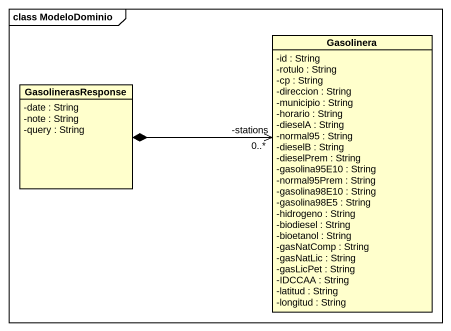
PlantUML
@startuml
mainframe class ModeloDominio
hide circle
hide empty members
skinparam classAttributeIconSize 0
class Gasolinera {
  -id : String
  -rotulo : String
  -cp : String
  -direccion : String
  -municipio : String
  -horario : String
  -dieselA : String
  -normal95 : String
  -dieselB : String
  -dieselPrem : String
  -gasolina95E10 : String
  -normal95Prem : String
  -gasolina98E10 : String
  -gasolina98E5 : String
  -hidrogeno : String
  -biodiesel : String
  -bioetanol : String
  -gasNatComp : String
  -gasNatLic : String
  -gasLicPet : String
  -IDCCAA : String
  -latitud : String
  -longitud : String
}
class GasolinerasResponse {
  -date : String
  -note : String
  -query : String
}
GasolinerasResponse *-right-> "0..*\n-stations" Gasolinera
@enduml
